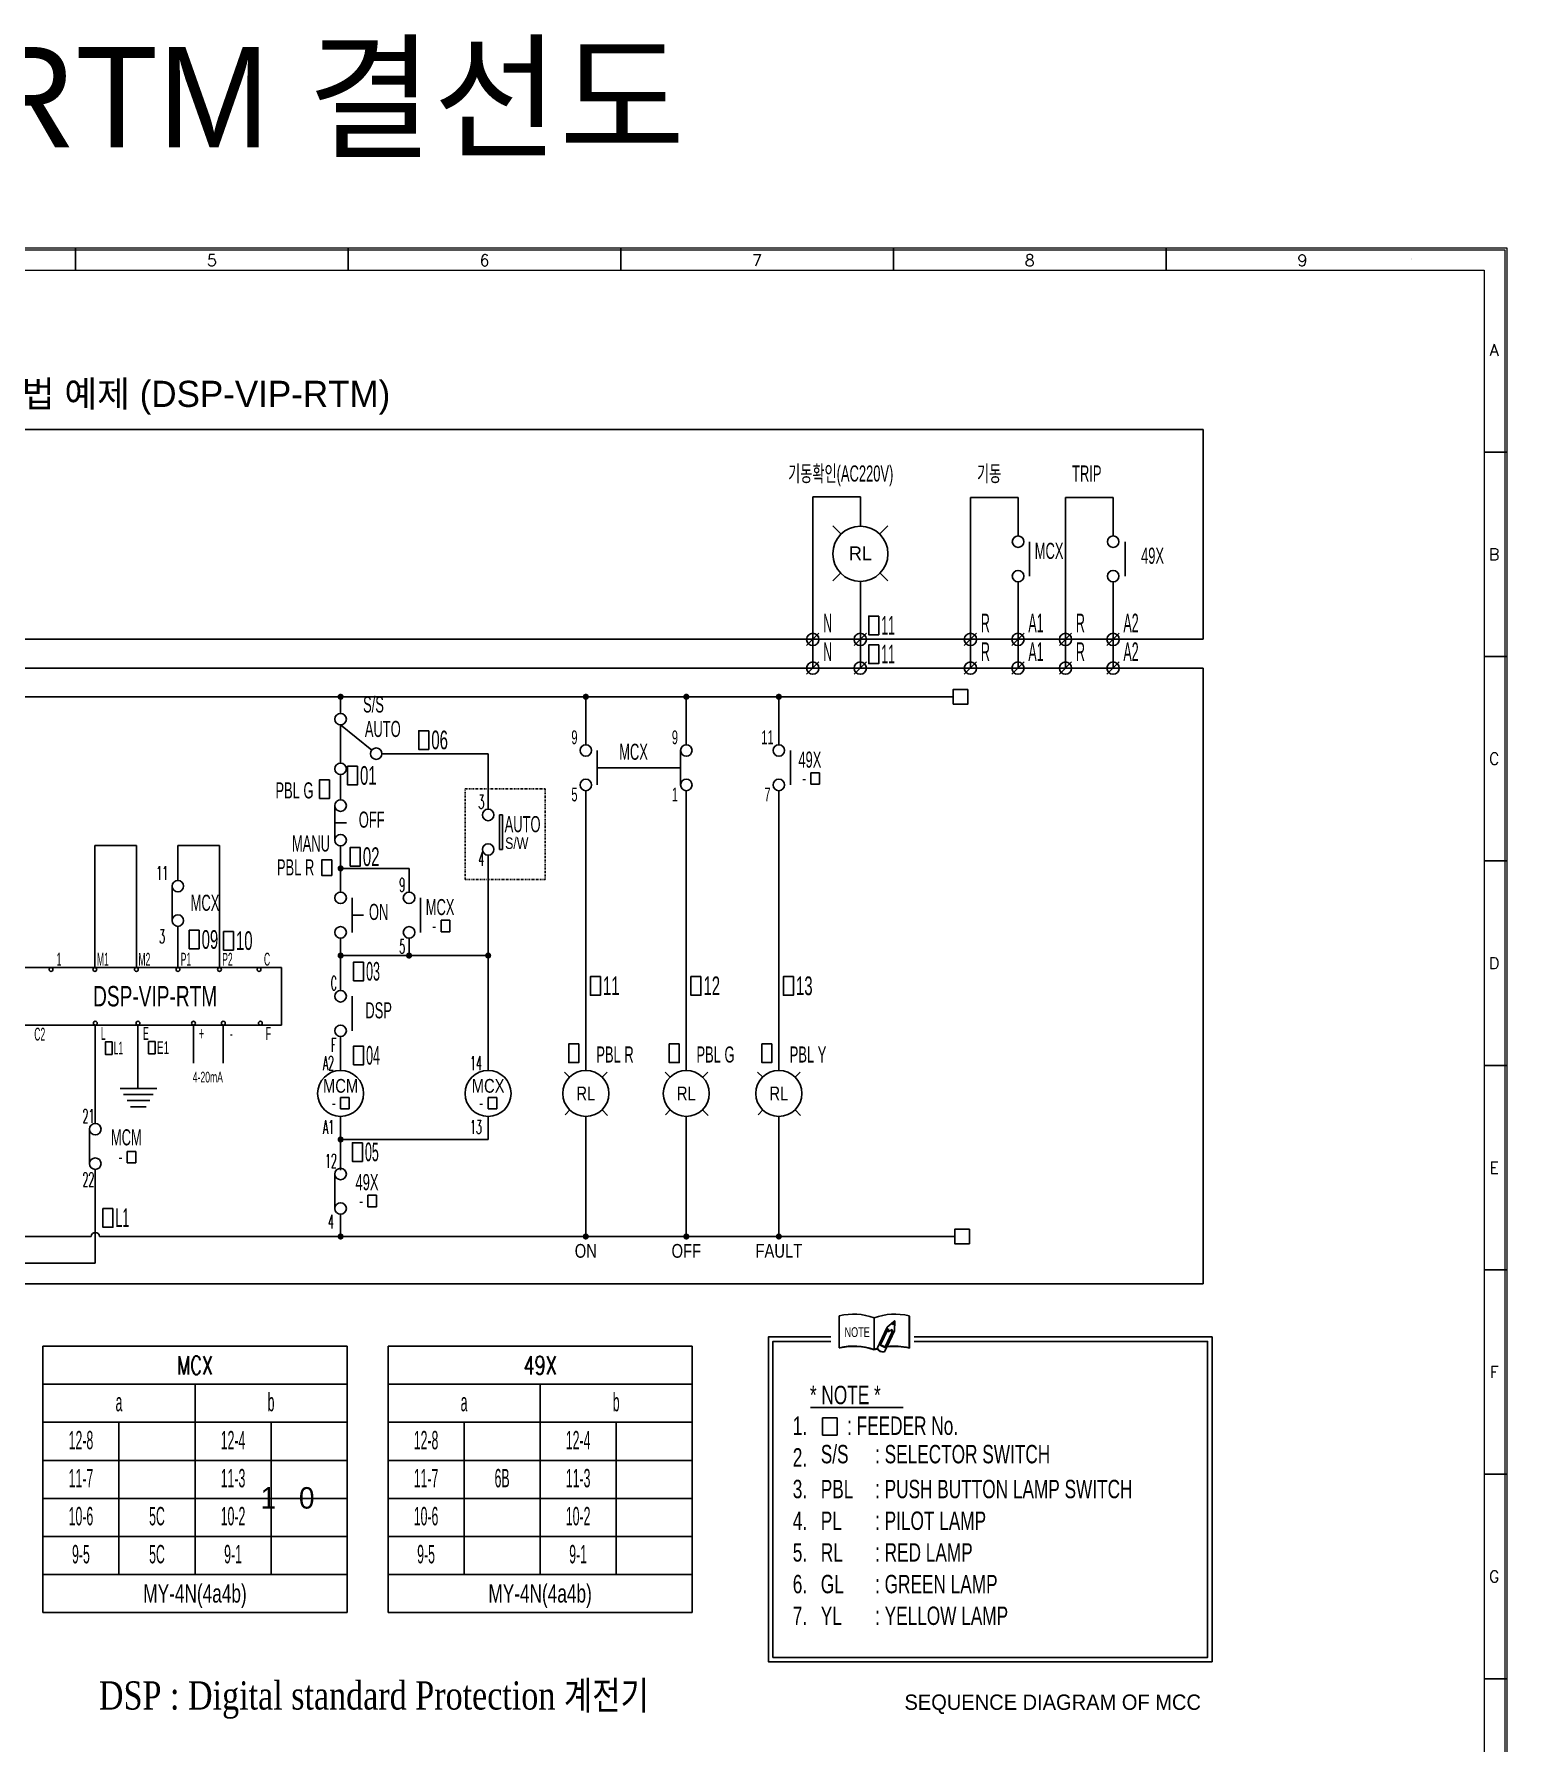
# Model space of a CAD drawing. Header units: millimetres. Extents: x 107 to 2900, y 85 to 3996.
# Drawn here: x 437 to 869, y 3495 to 3996 of the extents above; entities that cross this region are included whole.
import ezdxf
from ezdxf.enums import TextEntityAlignment as Align
from ezdxf.lldxf.tags import DXFTag

# ---------------------------------------------------------------- set-up
doc = ezdxf.new("R2010")
doc.units = ezdxf.units.MM
for name, pattern in [('A1', [0.7, 0.5, -0.1, 0, -0.1]), ('DASHDOT', [1, 0.5, -0.25, 0, -0.25]), ('PHANTOM2', [1.25, 0.625, -0.125, 0.125, -0.125, 0.125, -0.125])]:
    doc.linetypes.add(name, pattern=pattern)
for name, color, linetype in [('1', 1, 'CENTER'), ('10', 1, 'Continuous'), ('20', 2, 'Continuous'), ('30', 3, 'Continuous'), ('70', 7, 'Continuous'), ('ASHADE', 7, 'Continuous'), ('LL', 7, 'Continuous'), ('RED', 1, 'Continuous'), ('TB', 6, 'Continuous'), ('TBOX', 5, 'PHANTOM2'), ('TEXT', 6, 'Continuous')]:
    doc.layers.add(name, color=color, linetype=linetype)
doc.styles.add('ghs', font='NGULIM.TTF')
doc.styles.add('ROMANS', font='ROMANS.shx', dxfattribs={"width": 0.7})
doc.styles.add('SIMPLEX', font='SIMPLEX')
doc.styles.add('SS', font='batang.ttc', dxfattribs={"width": 0.8})
doc.styles.get("Standard").update_dxf_attribs({"font": 'BareunDotumPro1.ttf'})
doc.styles.add('엑스포', font='gulim.ttc')
tags = doc.linetypes.add('CENTER', pattern=[2, 1.25, -0.25, 0.25, -0.25]).pattern_tags.tags
tags[10:11] = [DXFTag(74, 4), DXFTag(75, 0), DXFTag(340, '0'), DXFTag(46, 1.0), DXFTag(50, 0.0), DXFTag(44, 0.0), DXFTag(45, 0.0)]
tags[8:9] = [DXFTag(74, 4), DXFTag(75, 0), DXFTag(340, '0'), DXFTag(46, 1.0), DXFTag(50, 0.0), DXFTag(44, 0.0), DXFTag(45, 0.0)]
tags[6:7] = [DXFTag(74, 4), DXFTag(75, 0), DXFTag(340, '0'), DXFTag(46, 1.0), DXFTag(50, 0.0), DXFTag(44, 0.0), DXFTag(45, 0.0)]
tags[4:5] = [DXFTag(74, 4), DXFTag(75, 0), DXFTag(340, '0'), DXFTag(46, 1.0), DXFTag(50, 0.0), DXFTag(44, 0.0), DXFTag(45, 0.0)]
tags = doc.linetypes.add('HIDDEN', pattern=[0.375, 0.25, -0.125]).pattern_tags.tags
tags[6:7] = [DXFTag(74, 4), DXFTag(75, 0), DXFTag(340, '0'), DXFTag(46, 1.0), DXFTag(50, 0.0), DXFTag(44, 0.0), DXFTag(45, 0.0)]
tags[4:5] = [DXFTag(74, 4), DXFTag(75, 0), DXFTag(340, '0'), DXFTag(46, 1.0), DXFTag(50, 0.0), DXFTag(44, 0.0), DXFTag(45, 0.0)]

# ---------------------------------------------------------------- blocks, each defined once
blk = doc.blocks.new('TB')
at = {"color": 1, "linetype": 'Continuous'}
blk.add_line((-1, -1), (1, 1), dxfattribs=at)
blk.add_circle((0, 0), 1, dxfattribs=at)

msp = doc.modelspace()

# ---------------------------------------------------------------- linework, layer by layer
at = {"color": 0}
for p, q in [((679.58, 3860.668), (665.634, 3860.668)), ((665.634, 3810.437), (665.634, 3860.668)), ((679.58, 3852.06), (679.58, 3860.668)), ((725.854, 3860.515), (711.907, 3860.515)), ((711.907, 3810.437), (711.907, 3860.515)), ((725.854, 3849.206), (725.854, 3860.515)), ((739.8, 3810.437), (739.8, 3860.515)), ((753.746, 3860.515), (739.8, 3860.515)), ((753.746, 3849.206), (753.746, 3860.515)), ((729.229, 3847.519), (729.229, 3837.394)), ((757.316, 3847.519), (757.316, 3837.394)), ((679.58, 3810.437), (679.58, 3835.86)), ((725.854, 3810.437), (725.854, 3835.706)), ((753.746, 3810.437), (753.746, 3835.706)), ((398.806, 3802), (706.822, 3802)), ((527.044, 3802), (527.044, 3797.106)), ((599.002, 3802), (599.002, 3787.937)), ((628.497, 3802), (628.497, 3787.937)), ((655.646, 3802), (655.646, 3787.937)), ((527.044, 3793.731), (527.044, 3791.131)), ((539.191, 3785.293), (570.336, 3785.293)), ((570.336, 3785.293), (570.336, 3769.007)), ((602.377, 3786.25), (602.377, 3776.125)), ((626.81, 3786.25), (626.81, 3776.125)), ((659.021, 3786.25), (659.021, 3776.125)), ((527.044, 3779.18), (527.044, 3771.743)), ((599.002, 3774.437), (599.002, 3692.318)), ((628.497, 3774.437), (628.497, 3692.318)), ((655.646, 3774.437), (655.646, 3692.318)), ((525.357, 3770.055), (525.357, 3759.93)), ((573.711, 3767.319), (573.711, 3757.194)), ((573.711, 3767.319), (574.557, 3767.319)), ((574.557, 3767.319), (574.557, 3757.194)), ((525.357, 3764.993), (528.732, 3764.993)), ((454.933, 3758.338), (454.933, 3722.518)), ((454.933, 3758.338), (467.119, 3758.338)), ((467.119, 3758.338), (467.119, 3722.518)), ((479.305, 3758.338), (479.305, 3748.12)), ((479.305, 3758.338), (491.491, 3758.338)), ((491.491, 3758.338), (491.491, 3722.518)), ((527.044, 3758.243), (527.044, 3744.66)), ((573.711, 3757.194), (574.557, 3757.194)), ((527.044, 3751.636), (547.135, 3751.636)), ((547.135, 3751.636), (547.135, 3744.66)), ((570.336, 3726.041), (570.336, 3755.507)), ((477.576, 3746.433), (477.576, 3736.308)), ((530.419, 3742.972), (530.419, 3732.847)), ((550.51, 3742.972), (550.51, 3732.847)), ((530.419, 3737.91), (533.794, 3737.91)), ((479.305, 3734.62), (479.305, 3722.518)), ((485.511, 3733.455), (482.578, 3733.455)), ((482.578, 3733.455), (482.578, 3727.979)), ((485.511, 3727.979), (485.511, 3733.455)), ((495.582, 3733.117), (492.649, 3733.117)), ((492.649, 3733.117), (492.649, 3727.641)), ((495.582, 3727.641), (495.582, 3733.117)), ((527.04, 3731.16), (527.04, 3720.092)), ((547.135, 3726.159), (547.135, 3731.16)), ((482.578, 3727.979), (485.511, 3727.979)), ((492.649, 3727.641), (495.582, 3727.641)), ((399.691, 3722.518), (509.676, 3722.518)), ((509.676, 3722.518), (509.676, 3705.643)), ((527.044, 3726.041), (570.336, 3726.041)), ((527.044, 3726.041), (527.044, 3715.785)), ((570.336, 3726.041), (570.336, 3692.318)), ((530.419, 3714.098), (530.419, 3703.973)), ((509.676, 3705.643), (399.691, 3705.643)), ((455.052, 3676.783), (455.052, 3705.643)), ((467.577, 3705.643), (467.577, 3687.056)), ((483.87, 3705.643), (483.87, 3694.46)), ((492.627, 3705.643), (492.627, 3694.46)), ((527.044, 3702.285), (527.044, 3692.318)), ((472.637, 3700.806), (470.681, 3700.806)), ((470.681, 3700.806), (470.681, 3697.155)), ((470.681, 3697.155), (472.637, 3697.155)), ((472.637, 3697.155), (472.637, 3700.806)), ((594.26, 3690.375), (592.777, 3691.857)), ((603.809, 3690.31), (605.292, 3691.793)), ((623.755, 3690.375), (622.272, 3691.857)), ((633.304, 3690.31), (634.787, 3691.793)), ((650.903, 3690.375), (649.421, 3691.857)), ((660.453, 3690.31), (661.936, 3691.793)), ((527.044, 3678.818), (527.044, 3663.051)), ((527.044, 3678.818), (527.044, 3672.068)), ((570.336, 3678.818), (570.336, 3672.057)), ((570.336, 3678.818), (570.336, 3672.057)), ((592.906, 3679.343), (594.389, 3680.826)), ((599.002, 3678.818), (599.002, 3643.584)), ((605.364, 3679.144), (603.882, 3680.627)), ((622.401, 3679.343), (623.884, 3680.826)), ((628.497, 3678.818), (628.497, 3643.584)), ((634.86, 3679.144), (633.377, 3680.627)), ((649.55, 3679.343), (651.033, 3680.826)), ((655.646, 3678.818), (655.646, 3643.584)), ((662.008, 3679.144), (660.525, 3680.627)), ((453.365, 3675.095), (453.365, 3664.97)), ((570.336, 3672.057), (527.044, 3672.057)), ((455.052, 3663.283), (455.052, 3635.788)), ((525.357, 3661.926), (525.357, 3651.801)), ((527.044, 3643.584), (527.044, 3650.114)), ((379.448, 3643.584), (453.861, 3643.584)), ((456.244, 3643.584), (707.271, 3643.584)), ((269.251, 3635.788), (455.052, 3635.788)), ((673.393, 3620.297), (673.393, 3610.943)), ((687.44, 3616.95), (685.185, 3612.186)), ((687.592, 3616.253), (685.492, 3611.82)), ((689.559, 3615.947), (687.303, 3611.183)), ((689.585, 3615.935), (687.329, 3611.171)), ((687.44, 3616.95), (687.351, 3616.012)), ((687.351, 3616.012), (687.869, 3616.53)), ((689.613, 3615.921), (687.358, 3611.157)), ((687.367, 3611.317), (689.559, 3615.947)), ((687.421, 3611.291), (689.613, 3615.921)), ((687.44, 3616.95), (689.651, 3618.88)), ((687.869, 3616.53), (687.757, 3615.602)), ((687.757, 3615.602), (688.922, 3616.305)), ((688.776, 3618.116), (689.651, 3618.88)), ((688.793, 3618.131), (689.615, 3617.742)), ((688.922, 3616.305), (688.808, 3615.431)), ((688.808, 3615.431), (689.559, 3615.947)), ((688.824, 3618.05), (689.516, 3617.722)), ((688.843, 3618.174), (689.617, 3617.808)), ((689.559, 3615.947), (688.845, 3615.457)), ((688.892, 3618.218), (689.619, 3617.874)), ((688.942, 3618.261), (689.621, 3617.939)), ((688.944, 3617.926), (689.345, 3617.736)), ((688.992, 3618.304), (689.623, 3618.005)), ((689.041, 3618.348), (689.625, 3618.071)), ((689.091, 3618.391), (689.628, 3618.137)), ((689.14, 3618.434), (689.63, 3618.203)), ((689.19, 3618.478), (689.632, 3618.268)), ((689.24, 3618.521), (689.634, 3618.334)), ((689.289, 3618.564), (689.636, 3618.4)), ((689.339, 3618.607), (689.638, 3618.466)), ((689.388, 3618.651), (689.64, 3618.532)), ((689.438, 3618.694), (689.642, 3618.597)), ((689.488, 3618.737), (689.644, 3618.663)), ((689.537, 3618.781), (689.646, 3618.729)), ((689.559, 3615.947), (689.651, 3618.88)), ((689.587, 3618.824), (689.648, 3618.795)), ((689.587, 3615.946), (689.675, 3618.749)), ((689.651, 3618.88), (689.615, 3617.729)), ((689.619, 3615.945), (689.703, 3618.603)), ((689.636, 3618.867), (689.65, 3618.861)), ((689.651, 3618.88), (689.703, 3618.603)), ((693.855, 3620.297), (693.962, 3619.988)), ((693.855, 3620.297), (693.855, 3610.943)), ((693.962, 3619.988), (693.962, 3610.803)), ((439.691, 3611.359), (528.948, 3611.359)), ((439.691, 3611.359), (439.691, 3533.26)), ((528.948, 3611.359), (528.948, 3533.26)), ((540.963, 3611.359), (540.963, 3533.26)), ((540.963, 3611.359), (630.22, 3611.359)), ((630.22, 3611.359), (630.22, 3533.26)), ((673.393, 3610.943), (673.665, 3610.9)), ((685.185, 3612.186), (684.585, 3610.921)), ((685.164, 3612.142), (685.385, 3611.688)), ((685.248, 3612.32), (685.492, 3611.82)), ((685.385, 3611.688), (686.79, 3611.022)), ((685.492, 3611.82), (686.824, 3611.189)), ((687.303, 3611.183), (686.704, 3609.918)), ((687.329, 3611.171), (686.73, 3609.905)), ((687.358, 3611.157), (686.758, 3609.892)), ((686.79, 3611.022), (687.282, 3611.138)), ((688.845, 3615.457), (686.824, 3611.189)), ((688.845, 3615.457), (686.824, 3611.189)), ((686.824, 3611.189), (687.367, 3611.317)), ((686.824, 3611.189), (687.367, 3611.317)), ((439.691, 3600.202), (528.948, 3600.202)), ((484.32, 3600.202), (484.32, 3544.417)), ((540.963, 3600.202), (630.22, 3600.202)), ((585.591, 3600.202), (585.591, 3544.417)), ((439.691, 3589.045), (528.948, 3589.045)), ((462.005, 3589.045), (462.005, 3544.417)), ((506.634, 3589.045), (506.634, 3544.417)), ((540.963, 3589.045), (630.22, 3589.045)), ((563.277, 3589.045), (563.277, 3544.417)), ((607.905, 3589.045), (607.905, 3544.417)), ((439.691, 3577.888), (528.948, 3577.888)), ((540.963, 3577.888), (630.22, 3577.888)), ((439.691, 3566.731), (528.948, 3566.731)), ((540.963, 3566.731), (630.22, 3566.731)), ((439.691, 3555.574), (528.948, 3555.574)), ((540.963, 3555.574), (630.22, 3555.574)), ((439.691, 3544.417), (528.948, 3544.417)), ((540.963, 3544.417), (630.22, 3544.417)), ((439.691, 3533.26), (528.948, 3533.26)), ((540.963, 3533.26), (630.22, 3533.26))]:
    msp.add_line(p, q, dxfattribs=at)
at = {"color": 0, "linetype": 'HIDDEN', "ltscale": 2}
for q in [(527.044, 3782.555), (536.191, 3786.353)]:
    msp.add_line((527.044, 3793.731), q, dxfattribs=at)
at = {"color": 0, "linetype": 'Continuous'}
for p, q in [((462.312, 3687.056), (473.112, 3687.056)), ((463.351, 3685.256), (472.072, 3685.256)), ((464.39, 3683.456), (471.033, 3683.456)), ((465.429, 3681.656), (469.994, 3681.656))]:
    msp.add_line(p, q, dxfattribs=at)
at = {"color": 0, "linetype": 'A1'}
msp.add_line((683.624, 3619.762), (683.624, 3610.408), dxfattribs=at)
at = {"color": 0}
for points in [[(684.949, 3825.673), (682.016, 3825.673), (682.016, 3820.198), (684.949, 3820.198)], [(684.949, 3817.236), (682.016, 3817.236), (682.016, 3811.76), (684.949, 3811.76)], [(552.921, 3792.018), (549.988, 3792.018), (549.988, 3786.542), (552.921, 3786.542)], [(532.001, 3781.612), (529.069, 3781.612), (529.069, 3776.136), (532.001, 3776.136)], [(523.805, 3777.634), (520.872, 3777.634), (520.872, 3772.159), (523.805, 3772.159)], [(532.827, 3757.76), (529.894, 3757.76), (529.894, 3752.285), (532.827, 3752.285)], [(524.465, 3754.137), (521.532, 3754.137), (521.532, 3749.569), (524.465, 3749.569)], [(533.785, 3724.125), (530.852, 3724.125), (530.852, 3718.649), (533.785, 3718.649)], [(603.284, 3719.861), (600.352, 3719.861), (600.352, 3714.386), (603.284, 3714.386)], [(632.78, 3719.861), (629.847, 3719.861), (629.847, 3714.386), (632.78, 3714.386)], [(659.928, 3719.861), (656.995, 3719.861), (656.995, 3714.386), (659.928, 3714.386)], [(459.99, 3700.696), (458.035, 3700.696), (458.035, 3697.045), (459.99, 3697.045)], [(533.785, 3699.462), (530.852, 3699.462), (530.852, 3693.986), (533.785, 3693.986)], [(596.947, 3700.122), (594.014, 3700.122), (594.014, 3694.646), (596.947, 3694.646)], [(626.442, 3700.122), (623.509, 3700.122), (623.509, 3694.646), (626.442, 3694.646)], [(653.59, 3700.122), (650.658, 3700.122), (650.658, 3694.646), (653.59, 3694.646)], [(533.439, 3671.107), (530.506, 3671.107), (530.506, 3665.631), (533.439, 3665.631)], [(460.209, 3651.799), (457.276, 3651.799), (457.276, 3646.324), (460.209, 3646.324)]]:
    msp.add_lwpolyline(points, close=True, dxfattribs=at)
at = {"color": 0, "const_width": 0.9}
for points in [[(526.593, 3802, 1), (527.493, 3802, 1)], [(598.552, 3802, 1), (599.452, 3802, 1)], [(628.047, 3802, 1), (628.947, 3802, 1)], [(655.196, 3802, 1), (656.096, 3802, 1)], [(526.594, 3751.636, 1), (527.494, 3751.636, 1)], [(526.594, 3726.041, 1), (527.494, 3726.041, 1)], [(546.685, 3726.041, 1), (547.585, 3726.041, 1)], [(569.886, 3726.041, 1), (570.786, 3726.041, 1)], [(526.594, 3672.057, 1), (527.494, 3672.057, 1)], [(526.594, 3643.584, 1), (527.494, 3643.584, 1)], [(598.552, 3643.584, 1), (599.452, 3643.584, 1)], [(628.047, 3643.584, 1), (628.947, 3643.584, 1)], [(655.196, 3643.584, 1), (656.096, 3643.584, 1)]]:
    msp.add_lwpolyline(points, format="xyb", close=True, dxfattribs=at)
at = {"color": 0, "linetype": 'DASHDOT'}
msp.add_lwpolyline([(563.555, 3775.014), (587.104, 3775.014), (587.104, 3748.346), (563.555, 3748.346)], close=True, dxfattribs=at)
at = {"color": 0, "linetype": 'Continuous'}
msp.add_circle((679.58, 3843.96), 8.1, dxfattribs=at)
at = {"color": 0}
for centre, radius in [((725.854, 3847.519), 1.687), ((753.746, 3847.519), 1.687), ((725.854, 3837.394), 1.687), ((753.746, 3837.394), 1.687), ((527.044, 3795.418), 1.687), ((537.504, 3785.293), 1.687), ((599.002, 3786.25), 1.687), ((628.497, 3786.25), 1.687), ((655.646, 3786.25), 1.687), ((527.044, 3780.868), 1.687), ((599.002, 3776.125), 1.687), ((628.497, 3776.125), 1.687), ((655.646, 3776.125), 1.687), ((527.044, 3770.055), 1.687), ((570.336, 3767.319), 1.687), ((527.044, 3759.93), 1.687), ((570.336, 3757.194), 1.687), ((479.303, 3746.433), 1.687), ((527.044, 3742.972), 1.687), ((547.135, 3742.972), 1.687), ((479.303, 3736.308), 1.687), ((527.044, 3732.847), 1.687), ((547.135, 3732.847), 1.687), ((527.044, 3714.098), 1.687), ((527.044, 3703.973), 1.687), ((527.044, 3685.568), 6.75), ((570.336, 3685.568), 6.75), ((599.002, 3685.568), 6.75), ((628.497, 3685.568), 6.75), ((655.646, 3685.568), 6.75), ((455.052, 3675.095), 1.687), ((455.052, 3664.97), 1.687), ((527.044, 3661.926), 1.687), ((527.044, 3651.801), 1.687)]:
    msp.add_circle(centre, radius, dxfattribs=at)
for centre, radius, start, end in [((455.052, 3643.584), 1.192, 0, 180), ((677.588, 3602.411), 18.371, 70.81875, 103.19972), ((689.66, 3602.411), 18.371, 76.80028, 109.18125), ((689.502, 3618.587), 0.865, 212.94252, 277.49609), ((677.588, 3593.057), 18.371, 70.81875, 103.19972), ((677.572, 3592.963), 18.358, 70.88055, 102.28787), ((684.872, 3610.714), 0.353, 144.16629, 189.35554), ((684.872, 3610.714), 0.325, 166.316, 187.01454), ((684.858, 3610.791), 0.302, 154.66219, 200.02352), ((689.377, 3590.531), 20.897, 77.62762, 95.30988), ((689.37, 3590.684), 20.636, 77.14106, 95.32476), ((689.089, 3596.276), 15.151, 107.55485, 111.14104), ((689.089, 3596.276), 15.044, 107.55485, 111.14104), ((686.266, 3611.732), 2.048, 211.67938, 277.645), ((686.266, 3611.732), 2.017, 211.64259, 277.645), ((686.266, 3611.732), 1.988, 211.67938, 277.645), ((686.431, 3610.047), 0.302, 289.30086, 334.66219), ((686.431, 3610.047), 0.33, 289.30086, 334.66219), ((686.431, 3610.047), 0.362, 289.30086, 334.66219)]:
    msp.add_arc(centre, radius, start, end, dxfattribs=at)
at = {"layer": '1', "color": 0, "linetype": 'HIDDEN', "ltscale": 3}
msp.add_line((602.377, 3781.187), (626.81, 3781.187), dxfattribs=at)
at = {"layer": '10', "color": 0}
msp.add_lwpolyline([(695.336, 3612.799), (781.488, 3612.799), (781.488, 3520.057), (653.895, 3520.057), (653.895, 3612.799), (670.888, 3612.799)], dxfattribs=at)
at = {"layer": '20', "color": 0, "lineweight": 13}
msp.add_lwpolyline([(115.877, 3449.8), (115.877, 3927.2), (862.677, 3927.2), (862.677, 3449.8)], dxfattribs=at)
at = {"layer": '20', "color": 0}
msp.add_lwpolyline([(695.336, 3614.095), (782.784, 3614.095), (782.784, 3518.761), (652.599, 3518.761), (652.599, 3614.095), (670.888, 3614.095)], dxfattribs=at)
at = {"layer": '30', "color": 0}
for p, q in [((449.277, 3927.2), (449.277, 3933.8)), ((529.277, 3927.2), (529.277, 3933.8)), ((609.277, 3927.2), (609.277, 3933.8)), ((689.277, 3927.2), (689.277, 3933.8)), ((769.277, 3927.2), (769.277, 3933.8)), ((869.277, 3873.8), (862.677, 3873.8)), ((869.277, 3813.8), (862.677, 3813.8)), ((869.277, 3753.8), (862.677, 3753.8)), ((869.277, 3693.8), (862.677, 3693.8)), ((869.277, 3633.8), (862.677, 3633.8)), ((869.277, 3573.8), (862.677, 3573.8)), ((869.277, 3513.8), (862.677, 3513.8))]:
    msp.add_line(p, q, dxfattribs=at)
at = {"layer": '70', "color": 0, "lineweight": 13}
for points in [[(869.277, 3393.8), (109.277, 3393.8), (109.277, 3933.8), (869.277, 3933.8)], [(868.677, 3394.4), (109.877, 3394.4), (109.877, 3933.2), (868.677, 3933.2)]]:
    msp.add_lwpolyline(points, close=True, dxfattribs=at)
at = {"layer": '70', "color": 0}
msp.add_solid([(841.28, 3930.405), (841.4, 3930.405), (841.34, 3930.765)], dxfattribs=at)
at = {"layer": 'LL', "color": 0}
for p, q in [((671.48, 3852.214), (673.853, 3849.842)), ((687.68, 3852.214), (685.308, 3849.842)), ((671.48, 3836.014), (673.853, 3838.387)), ((687.68, 3836.014), (685.308, 3838.387))]:
    msp.add_line(p, q, dxfattribs=at)
at = {"layer": 'RED', "color": 0}
for points in [[(711.123, 3804.15), (706.822, 3804.15), (706.822, 3799.85), (711.123, 3799.85)], [(711.571, 3645.735), (707.271, 3645.735), (707.271, 3641.434), (711.571, 3641.434)]]:
    msp.add_lwpolyline(points, close=True, dxfattribs=at)
at = {"layer": 'TB', "color": 0}
for centre in [(442.07, 3721.955), (454.933, 3721.955), (467.119, 3721.955), (479.305, 3721.955), (491.491, 3721.955), (503.111, 3721.955), (455.052, 3706.205), (467.577, 3706.205), (483.87, 3706.205), (492.627, 3706.205), (503.51, 3706.205)]:
    msp.add_circle(centre, 0.562, dxfattribs=at)
at = {"layer": 'TBOX', "color": 0, "linetype": 'Continuous', "ltscale": 25}
for p, q in [((352.826, 3880.472), (780.15, 3880.472)), ((780.15, 3880.472), (780.15, 3818.875)), ((352.826, 3818.875), (780.15, 3818.875)), ((352.826, 3810.437), (780.15, 3810.437)), ((780.15, 3810.437), (780.15, 3629.698)), ((352.826, 3629.698), (780.15, 3629.698))]:
    msp.add_line(p, q, dxfattribs=at)
at = {"layer": 'TEXT', "color": 0}
for p, q in [((667.562, 3779.697), (665.031, 3779.697)), ((665.031, 3779.697), (665.031, 3776.322)), ((665.031, 3776.322), (667.562, 3776.322)), ((667.562, 3776.322), (667.562, 3779.697)), ((559.051, 3736.419), (556.52, 3736.419)), ((556.52, 3736.419), (556.52, 3733.044)), ((559.051, 3733.044), (559.051, 3736.419)), ((556.52, 3733.044), (559.051, 3733.044)), ((527.03, 3684.422), (527.03, 3681.047)), ((529.562, 3684.422), (527.03, 3684.422)), ((527.03, 3681.047), (529.562, 3681.047)), ((529.562, 3681.047), (529.562, 3684.422)), ((570.322, 3684.422), (570.322, 3681.047)), ((572.853, 3684.422), (570.322, 3684.422)), ((570.322, 3681.047), (572.853, 3681.047)), ((572.853, 3681.047), (572.853, 3684.422)), ((466.969, 3668.543), (464.438, 3668.543)), ((464.438, 3668.543), (464.438, 3665.168)), ((466.969, 3668.543), (466.969, 3665.168)), ((464.438, 3665.168), (466.969, 3665.168)), ((535.068, 3655.687), (535.068, 3652.312)), ((537.6, 3655.687), (535.068, 3655.687)), ((535.068, 3652.312), (537.6, 3652.312)), ((537.6, 3652.312), (537.6, 3655.687))]:
    msp.add_line(p, q, dxfattribs=at)
at = {"layer": 'TEXT', "color": 0, "linetype": 'Continuous'}
for p, q in [((664.94, 3593.361), (692.164, 3593.361)), ((668.507, 3590.408), (668.507, 3585.325)), ((672.72, 3590.408), (668.507, 3590.408)), ((672.72, 3585.325), (672.72, 3590.408)), ((668.507, 3585.325), (672.72, 3585.325))]:
    msp.add_line(p, q, dxfattribs=at)

# ---------------------------------------------------------------- block references
at = {"layer": 'RED', "color": 0, "xscale": 1.8, "yscale": 1.8, "zscale": 1.8}
for p in [(665.608, 3818.848), (679.554, 3818.848), (711.881, 3818.848), (725.827, 3818.848), (739.773, 3818.848), (753.72, 3818.848), (665.608, 3810.411), (679.554, 3810.411), (711.881, 3810.411), (725.827, 3810.411), (739.773, 3810.411), (753.72, 3810.411)]:
    msp.add_blockref('TB', p, dxfattribs=at)

# ---------------------------------------------------------------- texts
at = {"color": 0, "linetype": 'Continuous', "style": '엑스포'}
msp.add_text('RL', height=4.05, dxfattribs=at).set_placement((679.58, 3844.114), align=Align.MIDDLE)
at = {"color": 0, "width": 0.7}
msp.add_text('NOTE', height=2.8512, dxfattribs=at).set_placement((674.923, 3614.091))
at = {"color": 0, "linetype": 'ByBlock', "lineweight": 0, "style": 'SS', "width": 0.8}
msp.add_text('DSP : Digital standard Protection 계전기', height=8.28113, dxfattribs=at).set_placement((456.115, 3504.745))
at = {"layer": '30', "color": 0, "style": 'SIMPLEX'}
for s, p in [('5', (489.277, 3930.108)), ('6', (569.277, 3930.108)), ('7', (649.277, 3930.108)), ('8', (729.277, 3930.108)), ('9', (809.277, 3930.108)), ('A', (865.577, 3903.8)), ('B', (865.577, 3843.8)), ('C', (865.577, 3783.8)), ('D', (865.577, 3723.8)), ('E', (865.577, 3663.8)), ('F', (865.577, 3603.8)), ('G', (865.577, 3543.8))]:
    msp.add_text(s, height=3.4, dxfattribs=at).set_placement(p, align=Align.MIDDLE)
at = {"layer": '70', "color": 0, "style": '엑스포'}
for s, height, p in [('1', 6.3, (505.829, 3566.872)), ('0', 6.3, (517.107, 3566.872)), ('SEQUENCE DIAGRAM OF MCC', 4.5, (736.011, 3506.321))]:
    msp.add_text(s, height=height, dxfattribs=at).set_placement(p, align=Align.MIDDLE)
at = {"layer": 'ASHADE', "color": 0, "linetype": 'ByBlock', "lineweight": 25, "ltscale": 2, "style": 'ghs'}
for s, height, p in [('Logic OFF 처리한 RTM 결선도', 29.484, (103.912, 3963.215)), ('Logic OFF 설비 방법 예제 (DSP-VIP-RTM)', 7.67413, (350.997, 3887.068))]:
    msp.add_text(s, height=height, dxfattribs=at).set_placement(p)
at = {"layer": 'TEXT', "color": 0, "linetype": 'Continuous', "style": 'ghs'}
for s, height, width, p in [('기동확인(AC220V)', 4.725, 0.6, (658.378, 3865.169)), ('기동', 4.725, 0.6, (713.809, 3865.169)), ('TRIP', 4.725, 0.6, (741.701, 3865.169)), ('* NOTE *', 5.4, 0.7, (664.771, 3594.369)), ('1.', 5.4, 0.7, (659.736, 3585.36)), (': FEEDER No.', 5.4, 0.7, (675.666, 3585.36)), ('2.', 5.4, 0.7, (659.736, 3576.062)), ('S/S', 5.4, 0.7, (667.959, 3577.015)), (': SELECTOR SWITCH', 5.4, 0.7, (683.888, 3577.015)), ('3.', 5.4, 0.7, (659.736, 3566.765)), ('PBL', 5.4, 0.7, (667.959, 3566.765)), (': PUSH BUTTON LAMP SWITCH', 5.4, 0.7, (683.888, 3566.765)), ('4.', 5.4, 0.7, (659.736, 3557.467)), ('PL', 5.4, 0.7, (667.959, 3557.467)), (': PILOT LAMP', 5.4, 0.7, (683.888, 3557.467)), ('5.', 5.4, 0.7, (659.736, 3548.17)), ('RL', 5.4, 0.7, (667.959, 3548.17)), (': RED LAMP', 5.4, 0.7, (683.888, 3548.17)), ('6.', 5.4, 0.7, (659.736, 3538.872)), ('GL', 5.4, 0.7, (667.959, 3538.872)), (': GREEN LAMP', 5.4, 0.7, (683.888, 3538.872)), ('7.', 5.4, 0.7, (659.736, 3529.575)), ('YL', 5.4, 0.7, (667.959, 3529.575)), (': YELLOW LAMP', 5.4, 0.7, (683.888, 3529.575))]:
    msp.add_text(s, height=height, dxfattribs=dict(at, width=width)).set_placement(p)
at = {"layer": 'TEXT', "color": 0}
for s, height, style, width, p in [('MCX', 4.725, 'ghs', 0.6, (734.961, 3842.456)), ('49X', 4.725, 'ghs', 0.6, (765.311, 3841.035)), ('S/S', 4.725, 'ghs', 0.6, (536.694, 3797.382)), ('AUTO', 4.725, 'ghs', 0.6, (539.426, 3790.194)), ('9', 4.05, 'ghs', 0.6, (595.664, 3788.073)), ('9', 4.05, 'ghs', 0.6, (625.159, 3788.073)), ('11', 4.05, 'ghs', 0.6, (652.308, 3788.073)), ('MCX', 4.725, 'ghs', 0.6, (613.013, 3783.494)), ('49X', 4.725, 'ghs', 0.6, (664.753, 3781.187)), ('PBL G', 4.725, 'ghs', 0.6, (513.507, 3772.159)), ('3', 4.05, 'ROMANS', 0.5, (568.325, 3769.142)), ('5', 4.05, 'ghs', 0.6, (595.664, 3771.303)), ('1', 4.05, 'ghs', 0.6, (625.159, 3771.303)), ('7', 4.05, 'ghs', 0.6, (652.308, 3771.303)), ('OFF', 4.725, 'ghs', 0.6, (536.166, 3763.571)), ('AUTO', 4.725, 'ghs', 0.6, (580.451, 3762.257)), ('MANU', 4.725, 'ghs', 0.6, (518.345, 3756.573)), ('4', 4.05, 'ROMANS', 0.5, (568.325, 3752.372)), ('11', 4.05, 'ROMANS', 0.5, (474.667, 3748.256)), ('PBL R', 4.725, 'ghs', 0.6, (513.837, 3749.569)), ('9', 4.05, 'ROMANS', 0.5, (545.124, 3744.795)), ('MCX', 4.725, 'ghs', 0.6, (487.259, 3739.169)), ('ON', 4.725, 'ghs', 0.6, (538.206, 3736.488)), ('MCX', 4.725, 'ghs', 0.6, (556.242, 3737.909)), ('3', 4.05, 'ROMANS', 0.5, (474.667, 3729.632)), ('5', 4.05, 'ROMANS', 0.5, (545.124, 3726.67)), ('C', 4.05, 'ROMANS', 0.5, (525.033, 3715.921)), ('DSP', 4.725, 'ghs', 0.6, (538.206, 3707.614)), ('F', 4.05, 'ROMANS', 0.5, (525.033, 3697.796)), ('A2', 4.05, 'ROMANS', 0.5, (523.471, 3692.436)), ('14', 4.05, 'ROMANS', 0.5, (566.763, 3692.436)), ('PBL R', 4.725, 'ghs', 0.6, (607.568, 3694.646)), ('PBL G', 4.725, 'ghs', 0.6, (637.063, 3694.646)), ('PBL Y', 4.725, 'ghs', 0.6, (664.211, 3694.646)), ('4-20mA', 3.15, 'ghs', 0.6, (488.09, 3688.791)), ('21', 4.05, 'ROMANS', 0.5, (453.041, 3676.918)), ('A1', 4.05, 'ROMANS', 0.5, (523.471, 3673.689)), ('13', 4.05, 'ROMANS', 0.5, (566.763, 3673.689)), ('MCM', 4.725, 'ghs', 0.6, (464.16, 3670.331)), ('12', 4.05, 'ROMANS', 0.5, (524.197, 3663.749)), ('22', 4.05, 'ROMANS', 0.5, (453.041, 3658.294)), ('49X', 4.725, 'ghs', 0.6, (534.791, 3657.176)), ('4', 4.05, 'ROMANS', 0.5, (524.197, 3645.928))]:
    msp.add_text(s, height=height, dxfattribs=dict(at, style=style, width=width)).set_placement(p, align=Align.CENTER)
at = {"layer": 'TEXT', "color": 0, "style": 'ghs'}
for s, height, width, p in [('A2', 5.4691, 0.5, (756.763, 3820.923)), ('N', 5.469, 0.5, (668.651, 3820.923)), ('11', 5.4691, 0.5, (685.695, 3820.249)), ('R', 5.469, 0.5, (714.924, 3820.923)), ('A1', 5.4691, 0.5, (728.87, 3820.923)), ('R', 5.469, 0.5, (742.817, 3820.923)), ('N', 5.469, 0.5, (668.651, 3812.486)), ('11', 5.4691, 0.5, (685.695, 3811.811)), ('R', 5.469, 0.5, (714.95, 3812.512)), ('A1', 5.4691, 0.5, (728.87, 3812.486)), ('R', 5.469, 0.5, (742.843, 3812.512)), ('A2', 5.4691, 0.5, (756.763, 3812.486)), ('06', 5.4691, 0.6, (553.667, 3786.593)), ('01', 5.4691, 0.6, (532.748, 3776.187)), ('02', 5.4691, 0.6, (533.573, 3752.336)), ('09', 5.4691, 0.6, (486.257, 3728.03)), ('10', 5.4691, 0.6, (496.328, 3727.692)), ('03', 5.4691, 0.5, (534.531, 3718.7)), ('11', 5.4691, 0.6, (604.031, 3714.437)), ('12', 5.4691, 0.6, (633.526, 3714.437)), ('13', 5.4691, 0.6, (660.674, 3714.437)), ('L1', 3.6461, 0.5, (460.488, 3697.079)), ('E1', 3.6461, 0.6, (473.134, 3697.189)), ('04', 5.4691, 0.5, (534.531, 3694.037)), ('05', 5.4691, 0.5, (534.185, 3665.682)), ('L1', 5.4691, 0.5, (460.955, 3646.375))]:
    msp.add_text(s, height=height, dxfattribs=dict(at, width=width)).set_placement(p)
for s, height, width, p in [('-', 3.375, 0.8, (663.041, 3778.027)), ('S/W', 3.375, 0.8, (578.738, 3759.096)), ('-', 3.375, 0.8, (554.53, 3734.749)), ('1', 3.765, 0.5, (444.414, 3724.979)), ('M1', 3.7648, 0.5, (457.277, 3724.979)), ('M2', 3.7648, 0.5, (469.463, 3724.979)), ('P1', 3.7648, 0.5, (481.649, 3724.979)), ('P2', 3.7648, 0.5, (493.835, 3724.979)), ('C', 3.765, 0.5, (505.455, 3724.979)), ('DSP-VIP-RTM', 5.985, 0.7, (472.621, 3714.118)), ('C2', 3.7648, 0.5, (438.754, 3702.975)), ('L', 3.765, 0.5, (457.397, 3703.174)), ('E', 3.765, 0.5, (469.921, 3703.174)), ('+', 3.765, 0.5, (486.214, 3703.174)), ('-', 3.765, 0.5, (494.971, 3703.174)), ('F', 3.765, 0.5, (505.854, 3703.174)), ('MCM', 4.05, 0.8, (527.044, 3687.802)), ('MCX', 4.05, 0.8, (570.336, 3687.802)), ('RL', 4.05, 0.8, (599.002, 3685.568)), ('RL', 4.05, 0.8, (628.497, 3685.568)), ('RL', 4.05, 0.8, (655.646, 3685.568)), ('-', 3.375, 0.8, (525.04, 3682.751)), ('-', 3.375, 0.8, (568.332, 3682.751)), ('-', 3.375, 0.8, (462.448, 3666.872)), ('-', 3.375, 0.8, (533.078, 3654.016)), ('ON', 4.05, 0.8, (599.002, 3639.366)), ('OFF', 4.05, 0.8, (628.497, 3639.366)), ('FAULT', 4.05, 0.8, (655.646, 3639.366))]:
    msp.add_text(s, height=height, dxfattribs=dict(at, width=width)).set_placement(p, align=Align.MIDDLE)
at = {"layer": 'TEXT', "color": 0}
for s, style, width, p in [('MCX', 'ROMANS', 0.7, (484.32, 3605.781)), ('49X', 'ROMANS', 0.7, (585.591, 3605.781)), ('a', 'ghs', 0.5, (462.005, 3594.983)), ('b', 'ghs', 0.5, (506.634, 3594.983)), ('a', 'ghs', 0.5, (563.277, 3594.983)), ('b', 'ghs', 0.5, (607.905, 3594.983)), ('12-8', 'ghs', 0.5, (450.848, 3583.826)), ('12-4', 'ghs', 0.5, (495.477, 3583.826)), ('12-8', 'ghs', 0.5, (552.12, 3583.826)), ('12-4', 'ghs', 0.5, (596.748, 3583.826)), ('11-7', 'ghs', 0.5, (450.848, 3572.669)), ('11-3', 'ghs', 0.5, (495.477, 3572.669)), ('11-7', 'ghs', 0.5, (552.12, 3572.669)), ('6B', 'ghs', 0.5, (574.434, 3572.669)), ('11-3', 'ghs', 0.5, (596.748, 3572.669)), ('10-6', 'ghs', 0.5, (450.848, 3561.512)), ('5C', 'ghs', 0.5, (473.162, 3561.512)), ('10-2', 'ghs', 0.5, (495.477, 3561.512)), ('10-6', 'ghs', 0.5, (552.12, 3561.512)), ('10-2', 'ghs', 0.5, (596.748, 3561.512)), ('9-5', 'ghs', 0.5, (450.848, 3550.355)), ('5C', 'ghs', 0.5, (473.162, 3550.355)), ('9-1', 'ghs', 0.5, (495.477, 3550.355)), ('9-5', 'ghs', 0.5, (552.12, 3550.355)), ('9-1', 'ghs', 0.5, (596.748, 3550.355)), ('MY-4N(4a4b)', 'ghs', 0.7, (484.32, 3538.839)), ('MY-4N(4a4b)', 'ghs', 0.7, (585.591, 3538.839))]:
    msp.add_text(s, height=5.4, dxfattribs=dict(at, style=style, width=width)).set_placement(p, align=Align.MIDDLE_CENTER)

doc.saveas('drawing.dxf')
